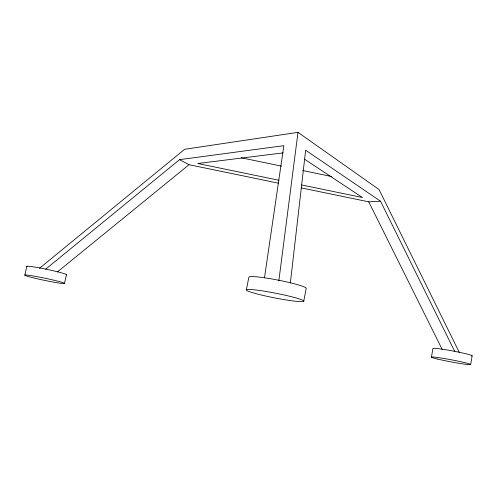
<?xml version="1.0" encoding="UTF-8"?>
<svg xmlns="http://www.w3.org/2000/svg" width="497" height="497" viewBox="0 0 497 497"><rect width="100%" height="100%" fill="white"/><g stroke="black" fill="none" stroke-linecap="round" stroke-linejoin="round"><path stroke-width="0.75" d="M290.354 283.017L305.649 150.206L380.534 201.217L454.687 351.336M278.836 280.817L298.001 132.357L184.623 149.286L39.493 268.299M264.491 277.761L283.855 145.671L179.516 159.661L45.73 269.144M470.684 364.481L472.15 355.809M431.427 357.175L432.924 348.583A19.961 1.211 10.6 0 1 454.531 351.317A19.961 1.211 10.6 0 1 471.535 356.014M303.71 301.393A29.311 2.392 11.1 0 0 263.23 291.012A29.311 2.392 11.1 0 0 258.316 294.255A29.311 2.392 11.1 0 0 303.71 301.393L306.158 288.664A29.261 2.734 11.1 0 0 279.73 280.445A29.261 2.734 11.1 0 0 248.904 277.071L246.35 289.819M64.461 283.563A20.389 1.093 11.8 0 0 37.263 276.699A20.389 1.093 11.8 0 0 32.373 277.599A20.389 1.093 11.8 0 0 64.461 283.563L66.468 274.599M24.85 275.034L26.857 266.305M57.435 271.909L189.015 164.7L278.5 183.182M283.141 152.883L197.812 163.501L279.003 180.281M301.25 187.885L368.737 201.825L380.534 201.217M301.766 184.99L362.475 197.533L304.692 159.288M241.113 157.754L281.389 166.104M302.667 170.514L331.542 176.503M179.516 159.661L189.015 164.7M298.001 132.357L379.068 189.574L459.421 352.671M368.737 201.825L442.411 349.876M26.975 266.665A20.371 1.249 11.9 0 1 46.575 269.299A20.371 1.249 11.9 0 1 66.399 274.922M437.329 359.008A19.986 1.062 10.7 0 0 470.081 364.643A19.986 1.062 10.7 0 0 445.728 358.772A19.986 1.062 10.7 0 0 437.329 359.008"/></g></svg>
